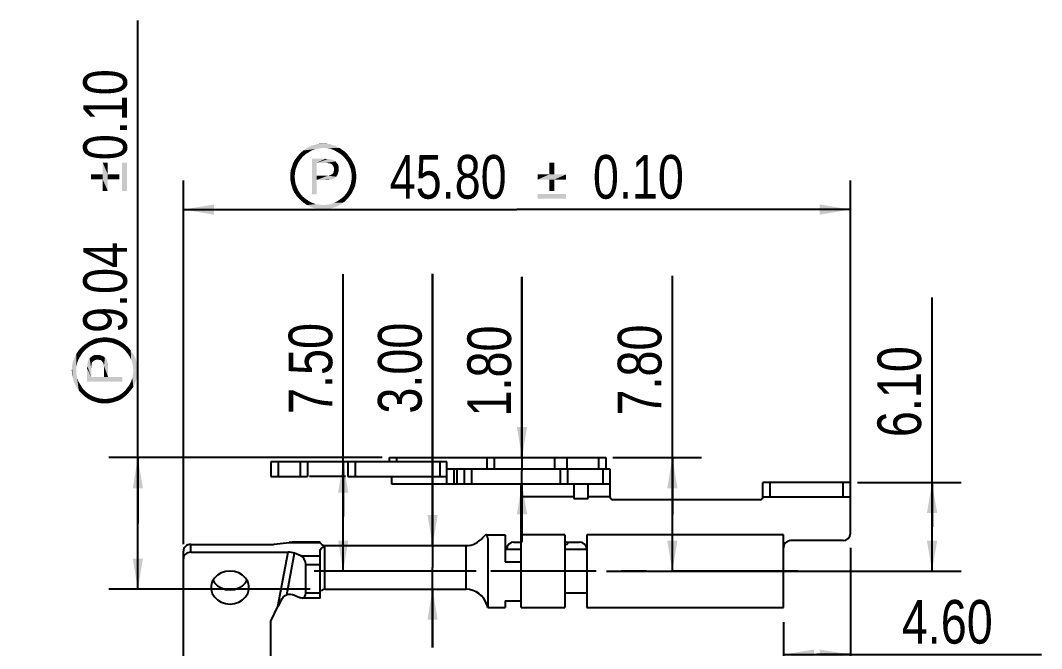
# Model space of a CAD drawing. Header units: millimetres. Extents: x 0 to 420, y 0 to 297.
# Drawn here: x 172.6 to 242.8, y 150.4 to 193.6 of the extents above; entities that cross this region are included whole.
import ezdxf
from ezdxf.enums import TextEntityAlignment as Align

# ---------------------------------------------------------------- set-up
doc = ezdxf.new("R2010")
doc.units = ezdxf.units.MM
doc.header["$LTSCALE"] = 23.1
doc.linetypes.add('CENTER', pattern=[0.6, 0.375, -0.075, 0.075, -0.075])
doc.layers.get('0').update_dxf_attribs({"linetype": 'CONTINUOUS'})
doc.layers.add('02___PRT_ALL_AXES', color=7, linetype='CONTINUOUS')
doc.layers.add('ASSEM_MEM', color=7, linetype='CONTINUOUS')
doc.styles.get("Standard").update_dxf_attribs({"font": 'txt', "width": 0.8})
doc.dimstyles.new('DIMSTYLE_2', dxfattribs={"dimtxt": 3, "dimasz": 2.1, "dimexe": 2, "dimexo": 1, "dimgap": 0.75, "dimtad": 1, "dimzin": 0, "dimdsep": 46, "dimtxsty": 'STANDARD', "dimblk": '_FILLED', "dimblk1": '_FILLED', "dimblk2": '_FILLED', "dimcen": 0.09, "dimazin": 0, "dimtp": 0.01, "dimtm": 0.01, "dimtfac": 1, "dimtofl": 0, "dimtmove": 0, "dimatfit": 3, "dimldrblk": '_FILLED', "dimfxl": 1, "dimtolj": 1, "dimtzin": 0, "dimarcsym": 0})
doc.dimstyles.new('DIMSTYLE_3', dxfattribs={"dimtxt": 3, "dimasz": 2.1, "dimexe": 2, "dimexo": 1, "dimgap": 0.75, "dimtad": 1, "dimzin": 0, "dimdsep": 46, "dimtxsty": 'STANDARD', "dimblk": '_FILLED', "dimblk1": '_FILLED', "dimblk2": '_FILLED', "dimcen": 0.09, "dimazin": 0, "dimtol": 1, "dimtp": 0.1, "dimtm": 0.1, "dimtfac": 1, "dimtofl": 0, "dimtmove": 0, "dimatfit": 3, "dimldrblk": '_FILLED', "dimfxl": 1, "dimtolj": 1, "dimtzin": 0, "dimarcsym": 0})
doc.dimstyles.new('DIMSTYLE_7', dxfattribs={"dimtxt": 3, "dimasz": 2.1, "dimexe": 2, "dimexo": 1, "dimgap": 1.5, "dimtad": 0, "dimtih": 1, "dimtoh": 1, "dimdec": 1, "dimzin": 0, "dimdsep": 46, "dimtxsty": 'STANDARD', "dimblk": '_FILLED', "dimblk1": '_FILLED', "dimblk2": '_FILLED', "dimcen": 0.09, "dimazin": 0, "dimtp": 0.5, "dimtm": 0.5, "dimtfac": 1, "dimtdec": 1, "dimtofl": 0, "dimtmove": 0, "dimatfit": 3, "dimldrblk": '_FILLED', "dimfxl": 1, "dimtolj": 1, "dimtzin": 0, "dimarcsym": 0})

# ---------------------------------------------------------------- blocks, each defined once
blk = doc.blocks.new('_FILLED')
at = {"color": 0, "linetype": 'BYBLOCK'}
blk.add_solid([(0, 0), (-1, 0.167), (-1, -0.167)], dxfattribs=at)
blk = doc.blocks.new('*D11')
at = {"color": 7, "linetype": 'CONTINUOUS'}
for p, q in [((229.638, 157.341), (229.638, 148.011)), ((225.038, 152.241), (225.038, 148.011)), ((225.038, 150.011), (227.338, 150.011)), ((229.638, 150.011), (227.338, 150.011)), ((227.338, 150.011), (242.771, 150.011))]:
    blk.add_line(p, q, dxfattribs=at)
at = {"color": 7, "linetype": 'CONTINUOUS', "xscale": 2.1, "yscale": 2.1, "zscale": 2.1, "rotation": 180}
blk.add_blockref('_FILLED', (225.038, 150.011), dxfattribs=at)
at = {"color": 7, "linetype": 'CONTINUOUS', "xscale": 2.1, "yscale": 2.1, "zscale": 2.1}
blk.add_blockref('_FILLED', (229.638, 150.011), dxfattribs=at)
at = {"color": 7, "linetype": 'CONTINUOUS', "insert": (233.171, 153.761), "char_height": 3, "width": 9.6, "attachment_point": 1, "line_spacing_factor": 0.9}
blk.add_mtext('4.60', dxfattribs=at)
blk = doc.blocks.new('*D12')
at = {"color": 7, "linetype": 'CONTINUOUS'}
for p, q in [((235.249, 158.791), (235.249, 174.545)), ((230.138, 161.841), (237.249, 161.841)), ((235.249, 161.841), (235.249, 158.791)), ((235.249, 155.741), (235.249, 158.791)), ((215.074, 155.741), (237.249, 155.741))]:
    blk.add_line(p, q, dxfattribs=at)
at = {"color": 7, "linetype": 'CONTINUOUS', "xscale": 2.1, "yscale": 2.1, "zscale": 2.1}
for p, rotation in [((235.249, 161.841), 90), ((235.249, 155.741), 270)]:
    blk.add_blockref('_FILLED', p, dxfattribs=dict(at, rotation=rotation))
at = {"color": 7, "linetype": 'CONTINUOUS', "insert": (231.499, 164.945), "char_height": 3, "width": 9.6, "attachment_point": 1, "rotation": 90, "line_spacing_factor": 0.9}
blk.add_mtext('6.10', dxfattribs=at)
blk = doc.blocks.new('*D13')
at = {"color": 7, "linetype": 'CONTINUOUS'}
for p, q in [((217.415, 159.641), (217.415, 176.031)), ((213.338, 163.541), (219.415, 163.541)), ((217.415, 163.541), (217.415, 159.641)), ((217.415, 155.741), (217.415, 159.641)), ((212.883, 155.741), (219.415, 155.741))]:
    blk.add_line(p, q, dxfattribs=at)
at = {"color": 7, "linetype": 'CONTINUOUS', "xscale": 2.1, "yscale": 2.1, "zscale": 2.1}
for p, rotation in [((217.415, 163.541), 90), ((217.415, 155.741), 270)]:
    blk.add_blockref('_FILLED', p, dxfattribs=dict(at, rotation=rotation))
at = {"color": 7, "linetype": 'CONTINUOUS', "insert": (213.665, 166.431), "char_height": 3, "width": 9.6, "attachment_point": 1, "rotation": 90, "line_spacing_factor": 0.9}
blk.add_mtext('7.80', dxfattribs=at)
blk = doc.blocks.new('*D14')
at = {"color": 7, "linetype": 'CONTINUOUS'}
for p, q in [((207.089, 163.541), (207.089, 175.966)), ((207.089, 175.966), (207.089, 162.641)), ((207.089, 157.741), (207.089, 162.641)), ((205.089, 161.741), (207.838, 161.741)), ((207.089, 161.741), (207.089, 157.741))]:
    blk.add_line(p, q, dxfattribs=at)
at = {"color": 7, "linetype": 'CONTINUOUS', "xscale": 2.1, "yscale": 2.1, "zscale": 2.1}
for p, rotation in [((207.089, 163.541), 270), ((207.089, 161.741), 90)]:
    blk.add_blockref('_FILLED', p, dxfattribs=dict(at, rotation=rotation))
at = {"color": 7, "linetype": 'CONTINUOUS', "insert": (203.339, 166.366), "char_height": 3, "width": 9.6, "attachment_point": 1, "rotation": 90, "line_spacing_factor": 0.9}
blk.add_mtext('1.80', dxfattribs=at)
blk = doc.blocks.new('*D15')
at = {"color": 7, "linetype": 'CONTINUOUS'}
for p, q in [((200.949, 157.499), (200.949, 176.161)), ((200.949, 176.161), (200.949, 155.999)), ((200.949, 150.499), (200.949, 155.999)), ((200.949, 154.499), (200.949, 150.499))]:
    blk.add_line(p, q, dxfattribs=at)
at = {"color": 7, "linetype": 'CONTINUOUS', "xscale": 2.1, "yscale": 2.1, "zscale": 2.1}
for p, rotation in [((200.949, 157.499), 270), ((200.949, 154.499), 90)]:
    blk.add_blockref('_FILLED', p, dxfattribs=dict(at, rotation=rotation))
at = {"color": 7, "linetype": 'CONTINUOUS', "insert": (197.199, 166.561), "char_height": 3, "width": 9.6, "attachment_point": 1, "rotation": 90, "line_spacing_factor": 0.9}
blk.add_mtext('3.00', dxfattribs=at)
blk = doc.blocks.new('*D16')
at = {"color": 7, "linetype": 'CONTINUOUS'}
for p, q in [((194.809, 159.491), (194.809, 176.14)), ((194.809, 163.241), (194.809, 159.491)), ((194.809, 155.741), (194.809, 159.491)), ((203.938, 155.741), (192.809, 155.741))]:
    blk.add_line(p, q, dxfattribs=at)
at = {"color": 7, "linetype": 'CONTINUOUS', "xscale": 2.1, "yscale": 2.1, "zscale": 2.1}
for p, rotation in [((194.809, 163.241), 90), ((194.809, 155.741), 270)]:
    blk.add_blockref('_FILLED', p, dxfattribs=dict(at, rotation=rotation))
at = {"color": 7, "linetype": 'CONTINUOUS', "insert": (191.059, 166.54), "char_height": 3, "width": 9.6, "attachment_point": 1, "rotation": 90, "line_spacing_factor": 0.9}
blk.add_mtext('7.50', dxfattribs=at)
blk = doc.blocks.new('*D17')
at = {"color": 7, "linetype": 'CONTINUOUS'}
for p, q in [((180.707, 159.02), (180.707, 193.569)), ((197.488, 163.541), (178.707, 163.541)), ((180.707, 163.541), (180.707, 159.02)), ((180.707, 154.499), (180.707, 159.02)), ((192.538, 154.499), (178.707, 154.499))]:
    blk.add_line(p, q, dxfattribs=at)
at = {"color": 7, "linetype": 'CONTINUOUS', "xscale": 2.1, "yscale": 2.1, "zscale": 2.1}
for p, rotation in [((180.707, 163.541), 90), ((180.707, 154.499), 270)]:
    blk.add_blockref('_FILLED', p, dxfattribs=dict(at, rotation=rotation))
at = {"color": 7, "linetype": 'CONTINUOUS', "width": 0.8}
for s, p in [('0.10', (179.957, 183.969)), ('9.04', (179.957, 172.105))]:
    blk.add_text(s, height=3, rotation=90, dxfattribs=at).set_placement(p)
blk = doc.blocks.new('*D18')
at = {"color": 7, "linetype": 'CONTINUOUS'}
for p, q in [((183.838, 157.589), (183.838, 182.577)), ((229.638, 161.841), (229.638, 182.577)), ((183.838, 180.577), (206.738, 180.577)), ((229.638, 180.577), (206.738, 180.577))]:
    blk.add_line(p, q, dxfattribs=at)
at = {"color": 7, "linetype": 'CONTINUOUS', "xscale": 2.1, "yscale": 2.1, "zscale": 2.1, "rotation": 180}
blk.add_blockref('_FILLED', (183.838, 180.577), dxfattribs=at)
at = {"color": 7, "linetype": 'CONTINUOUS', "xscale": 2.1, "yscale": 2.1, "zscale": 2.1}
blk.add_blockref('_FILLED', (229.638, 180.577), dxfattribs=at)
at = {"color": 7, "linetype": 'CONTINUOUS', "width": 0.8}
for s, p in [('45.80', (202.019, 181.327)), ('0.10', (215.083, 181.327))]:
    blk.add_text(s, height=3, dxfattribs=at).set_placement(p, align=Align.CENTER)
blk = doc.blocks.new('*D33')
at = {"color": 7, "linetype": 'CONTINUOUS'}
for p, q in [((76.579, 162.241), (121.887, 162.241)), ((56.964, 135.196), (55.6, 130.108)), ((55.6, 130.108), (49.283, 106.529))]:
    blk.add_line(p, q, dxfattribs=at)
for start, end in [(-29.78263, 0), (255, 318.82514)]:
    blk.add_arc((64.21, 162.241), 55.676, start, end, dxfattribs=at)
for points in [[(120.197, 160.134), (119.887, 162.241), (119.497, 160.147)], [(51.923, 108.296), (49.8, 108.461), (51.754, 107.616)]]:
    blk.add_solid(points, dxfattribs=at)
at = {"color": 7, "linetype": 'CONTINUOUS', "insert": (109.663, 131.585), "char_height": 3, "width": 145.14066, "attachment_point": 2, "line_spacing_factor": 0.9}
blk.add_mtext('HIINGE FINISHED PRODUCTS ANGLE IS 105{\\ftxt;\\W0.0001;\\H0.0001;\\~}{\\ftxt;\\W1.304029304;\\H3.0; }{\\ftxt;\\W0.0001;\\H0.0001;\\~}3{\\ftxt;\\W0.0001;\\H0.0001;\\~}{\\ftxt;\\W0.5494505495;\\H3.0; }{\\ftxt;\\W0.0001;\\H0.0001;\\~}', dxfattribs=at)

msp = doc.modelspace()

# ---------------------------------------------------------------- linework, layer by layer
at = {"color": 7, "linetype": 'CONTINUOUS'}
for points in [[(192.245, 184.392), (191.654, 184.217), (191.851, 184.436)], [(192.464, 184.524), (191.851, 184.436), (192.07, 184.633)], [(191.851, 184.436), (192.464, 184.524), (192.245, 184.392)], [(193.187, 184.786), (192.07, 184.633), (192.311, 184.808)], [(193.187, 184.786), (192.924, 184.743), (192.07, 184.633)], [(192.924, 184.743), (192.683, 184.655), (192.07, 184.633)], [(192.07, 184.633), (192.683, 184.655), (192.464, 184.524)], [(194.435, 184.874), (192.311, 184.808), (192.442, 184.874)], [(193.45, 184.808), (192.311, 184.808), (194.435, 184.874)], [(192.311, 184.808), (193.45, 184.808), (193.187, 184.786)], [(194.304, 184.94), (192.442, 184.874), (192.574, 184.94)], [(192.442, 184.874), (194.304, 184.94), (194.435, 184.874)], [(194.172, 184.984), (192.574, 184.94), (192.705, 184.984)], [(192.574, 184.94), (194.172, 184.984), (194.304, 184.94)], [(194.041, 185.027), (192.705, 184.984), (192.858, 185.027)], [(192.705, 184.984), (194.041, 185.027), (194.172, 184.984)], [(193.888, 185.071), (192.858, 185.027), (192.99, 185.071)], [(192.858, 185.027), (193.888, 185.071), (194.041, 185.027)], [(193.603, 185.093), (193.734, 185.093), (192.99, 185.071)], [(193.296, 185.093), (193.603, 185.093), (192.99, 185.071)], [(193.296, 185.093), (192.99, 185.071), (193.143, 185.093)], [(192.99, 185.071), (193.734, 185.093), (193.888, 185.071)], [(193.296, 185.093), (193.45, 185.115), (193.603, 185.093)], [(193.45, 184.808), (194.435, 184.874), (194.566, 184.808)], [(194.566, 184.808), (193.712, 184.786), (193.45, 184.808)], [(193.953, 184.743), (193.712, 184.786), (194.566, 184.808)], [(194.194, 184.655), (193.953, 184.743), (194.566, 184.808)], [(194.194, 184.655), (194.566, 184.808), (194.829, 184.633)], [(194.829, 184.633), (194.413, 184.524), (194.194, 184.655)], [(194.413, 184.524), (194.829, 184.633), (195.048, 184.436)], [(195.048, 184.436), (194.632, 184.392), (194.413, 184.524)], [(194.829, 184.217), (194.632, 184.392), (195.048, 184.436)], [(194.829, 184.217), (195.048, 184.436), (195.223, 184.217)], [(178.293, 182.997), (178.293, 183.808), (178.643, 181.859)], [(178.643, 182.647), (178.643, 181.859), (178.293, 183.808)], [(178.643, 182.997), (178.643, 182.647), (178.293, 183.808)], [(178.643, 182.997), (178.293, 183.808), (178.643, 183.808)], [(179.629, 183.808), (179.957, 181.859), (179.629, 181.859)], [(179.957, 181.859), (179.629, 183.808), (179.957, 183.808)], [(191.742, 183.823), (191.347, 183.713), (191.413, 183.845)], [(191.347, 183.713), (191.742, 183.823), (191.632, 183.582)], [(191.413, 183.845), (191.479, 183.976), (191.895, 184.042)], [(191.413, 183.845), (191.895, 184.042), (191.742, 183.823)], [(192.048, 184.217), (191.895, 184.042), (191.479, 183.976)], [(192.048, 184.217), (191.479, 183.976), (191.654, 184.217)], [(191.654, 184.217), (192.245, 184.392), (192.048, 184.217)], [(192.661, 184.064), (193.581, 184.064), (192.99, 183.779)], [(192.99, 183.779), (192.661, 181.633), (192.661, 184.064)], [(192.99, 183.779), (192.99, 182.903), (192.661, 181.633)], [(193.581, 184.064), (193.734, 184.042), (192.99, 183.779)], [(193.866, 184.042), (193.975, 184.02), (192.99, 183.779)], [(193.734, 184.042), (193.866, 184.042), (192.99, 183.779)], [(193.975, 184.02), (194.085, 183.998), (192.99, 183.779)], [(194.085, 183.998), (194.172, 183.954), (192.99, 183.779)], [(194.172, 183.954), (194.282, 183.889), (192.99, 183.779)], [(193.603, 183.779), (192.99, 183.779), (194.282, 183.889)], [(193.712, 183.779), (193.603, 183.779), (194.282, 183.889)], [(193.712, 183.779), (194.282, 183.889), (194.369, 183.779)], [(194.369, 183.779), (193.8, 183.757), (193.712, 183.779)], [(193.931, 183.735), (193.8, 183.757), (194.369, 183.779)], [(193.997, 183.713), (193.931, 183.735), (194.369, 183.779)], [(194.041, 183.67), (193.997, 183.713), (194.369, 183.779)], [(194.041, 183.67), (194.369, 183.779), (194.457, 183.67)], [(195.223, 184.217), (194.983, 184.042), (194.829, 184.217)], [(194.983, 184.042), (195.223, 184.217), (195.399, 183.976)], [(195.399, 183.976), (195.136, 183.823), (194.983, 184.042)], [(195.399, 183.976), (195.464, 183.845), (195.136, 183.823)], [(195.136, 183.823), (195.464, 183.845), (195.53, 183.713)], [(195.53, 183.713), (195.245, 183.582), (195.136, 183.823)], [(209.311, 183.801), (208.961, 182.991), (208.961, 183.801)], [(208.961, 182.991), (209.311, 183.801), (209.311, 182.991)], [(191.501, 183.1), (191.172, 182.991), (191.194, 183.144)], [(191.172, 182.838), (191.172, 182.991), (191.501, 183.1)], [(191.172, 182.838), (191.501, 183.1), (191.479, 182.838)], [(191.194, 183.144), (191.216, 183.297), (191.545, 183.341)], [(191.194, 183.144), (191.545, 183.341), (191.501, 183.1)], [(191.545, 183.341), (191.216, 183.297), (191.26, 183.429)], [(191.26, 183.429), (191.304, 183.56), (191.632, 183.582)], [(191.26, 183.429), (191.632, 183.582), (191.545, 183.341)], [(191.632, 183.582), (191.304, 183.56), (191.347, 183.713)], [(193.953, 182.947), (194.041, 183.013), (194.457, 183.078)], [(193.953, 182.947), (194.457, 183.078), (194.413, 182.947)], [(194.457, 183.67), (194.107, 183.604), (194.041, 183.67)], [(194.041, 183.013), (194.107, 183.057), (194.457, 183.078)], [(194.15, 183.516), (194.107, 183.604), (194.457, 183.67)], [(194.457, 183.078), (194.107, 183.057), (194.15, 183.144)], [(194.15, 183.516), (194.457, 183.67), (194.501, 183.516)], [(194.501, 183.516), (194.172, 183.451), (194.15, 183.516)], [(194.501, 183.21), (194.15, 183.144), (194.172, 183.254)], [(194.15, 183.144), (194.501, 183.21), (194.457, 183.078)], [(194.172, 183.363), (194.172, 183.451), (194.501, 183.516)], [(194.172, 183.363), (194.501, 183.516), (194.501, 183.363)], [(194.501, 183.363), (194.172, 183.254), (194.172, 183.363)], [(194.172, 183.254), (194.501, 183.363), (194.501, 183.21)], [(195.245, 183.582), (195.53, 183.713), (195.596, 183.56)], [(195.596, 183.56), (195.333, 183.341), (195.245, 183.582)], [(195.596, 183.56), (195.639, 183.429), (195.333, 183.341)], [(195.333, 183.341), (195.639, 183.429), (195.661, 183.297)], [(195.661, 183.297), (195.377, 183.1), (195.333, 183.341)], [(195.661, 183.297), (195.683, 183.144), (195.377, 183.1)], [(195.377, 183.1), (195.683, 183.144), (195.705, 182.991)], [(195.705, 182.991), (195.399, 182.838), (195.377, 183.1)], [(177.483, 182.997), (178.293, 182.647), (177.483, 182.647)], [(178.293, 182.647), (177.483, 182.997), (178.293, 182.997)], [(178.293, 182.647), (178.293, 182.997), (178.643, 181.859)], [(178.293, 182.647), (178.643, 181.859), (178.293, 181.859)], [(178.643, 182.997), (179.431, 182.647), (178.643, 182.647)], [(179.431, 182.647), (178.643, 182.997), (179.431, 182.997)], [(191.479, 182.838), (191.194, 182.531), (191.172, 182.838)], [(191.479, 182.838), (191.501, 182.575), (191.194, 182.531)], [(191.194, 182.531), (191.501, 182.575), (191.545, 182.334)], [(191.545, 182.334), (191.26, 182.246), (191.194, 182.531)], [(191.26, 182.246), (191.545, 182.334), (191.632, 182.093)], [(192.99, 182.903), (192.99, 182.619), (192.661, 181.633)], [(192.661, 181.633), (192.99, 182.619), (192.99, 181.633)], [(193.756, 182.903), (194.326, 182.838), (192.99, 182.619)], [(193.603, 182.903), (193.756, 182.903), (192.99, 182.619)], [(192.99, 182.903), (193.603, 182.903), (192.99, 182.619)], [(194.326, 182.838), (194.26, 182.772), (192.99, 182.619)], [(194.26, 182.772), (194.194, 182.728), (192.99, 182.619)], [(194.194, 182.728), (194.107, 182.684), (192.99, 182.619)], [(194.107, 182.684), (194.019, 182.662), (192.99, 182.619)], [(194.019, 182.662), (193.931, 182.64), (192.99, 182.619)], [(193.603, 182.619), (192.99, 182.619), (193.931, 182.64)], [(193.734, 182.619), (193.603, 182.619), (193.931, 182.64)], [(193.734, 182.619), (193.931, 182.64), (193.844, 182.619)], [(193.756, 182.903), (193.866, 182.925), (194.413, 182.947)], [(193.756, 182.903), (194.413, 182.947), (194.326, 182.838)], [(194.413, 182.947), (193.866, 182.925), (193.953, 182.947)], [(195.639, 182.246), (195.245, 182.093), (195.333, 182.334)], [(195.683, 182.531), (195.333, 182.334), (195.377, 182.575)], [(195.683, 182.531), (195.661, 182.4), (195.333, 182.334)], [(195.333, 182.334), (195.661, 182.4), (195.639, 182.246)], [(195.705, 182.838), (195.705, 182.684), (195.377, 182.575)], [(195.705, 182.838), (195.377, 182.575), (195.399, 182.838)], [(195.377, 182.575), (195.705, 182.684), (195.683, 182.531)], [(195.399, 182.838), (195.705, 182.991), (195.705, 182.838)], [(209.311, 182.991), (210.122, 182.991), (208.173, 182.64)], [(208.961, 182.991), (209.311, 182.991), (208.173, 182.64)], [(208.961, 182.991), (208.173, 182.64), (208.173, 182.991)], [(208.961, 182.64), (208.173, 182.64), (210.122, 182.991)], [(209.311, 182.64), (208.961, 182.64), (210.122, 182.991)], [(209.311, 182.64), (208.961, 181.852), (208.961, 182.64)], [(208.961, 181.852), (209.311, 182.64), (209.311, 181.852)], [(209.311, 182.64), (210.122, 182.991), (210.122, 182.64)], [(191.632, 182.093), (191.347, 181.962), (191.26, 182.246)], [(191.347, 181.962), (191.632, 182.093), (191.742, 181.852)], [(191.742, 181.852), (191.479, 181.699), (191.347, 181.962)], [(191.479, 181.699), (191.742, 181.852), (191.895, 181.633)], [(191.895, 181.633), (191.654, 181.458), (191.479, 181.699)], [(191.654, 181.458), (191.895, 181.633), (192.048, 181.458)], [(194.829, 181.458), (194.983, 181.633), (195.399, 181.699)], [(194.829, 181.458), (195.399, 181.699), (195.223, 181.458)], [(195.464, 181.83), (194.983, 181.633), (195.136, 181.852)], [(195.464, 181.83), (195.399, 181.699), (194.983, 181.633)], [(195.53, 181.962), (195.136, 181.852), (195.245, 182.093)], [(195.136, 181.852), (195.53, 181.962), (195.464, 181.83)], [(195.639, 182.246), (195.596, 182.115), (195.245, 182.093)], [(195.245, 182.093), (195.596, 182.115), (195.53, 181.962)], [(210.122, 181.655), (208.173, 181.327), (208.173, 181.655)], [(208.173, 181.327), (210.122, 181.655), (210.122, 181.327)], [(192.048, 181.458), (191.851, 181.261), (191.654, 181.458)], [(192.048, 181.458), (192.245, 181.305), (191.851, 181.261)], [(191.851, 181.261), (192.245, 181.305), (192.464, 181.151)], [(192.464, 181.151), (192.07, 181.064), (191.851, 181.261)], [(192.07, 181.064), (192.464, 181.151), (192.683, 181.042)], [(192.683, 181.042), (192.311, 180.889), (192.07, 181.064)], [(192.683, 181.042), (192.924, 180.954), (192.311, 180.889)], [(192.924, 180.954), (193.187, 180.911), (192.311, 180.889)], [(193.712, 180.911), (193.953, 180.954), (194.829, 181.064)], [(193.712, 180.911), (194.829, 181.064), (194.566, 180.889)], [(193.953, 180.954), (194.194, 181.042), (194.829, 181.064)], [(194.829, 181.064), (194.194, 181.042), (194.413, 181.151)], [(195.048, 181.261), (194.413, 181.151), (194.632, 181.305)], [(194.413, 181.151), (195.048, 181.261), (194.829, 181.064)], [(195.223, 181.458), (194.632, 181.305), (194.829, 181.458)], [(194.632, 181.305), (195.223, 181.458), (195.048, 181.261)], [(192.311, 180.889), (193.187, 180.911), (193.45, 180.889)], [(193.45, 180.889), (192.442, 180.823), (192.311, 180.889)], [(193.45, 180.889), (194.566, 180.889), (192.442, 180.823)], [(192.442, 180.823), (194.566, 180.889), (194.435, 180.823)], [(194.435, 180.823), (192.574, 180.757), (192.442, 180.823)], [(192.574, 180.757), (194.435, 180.823), (194.304, 180.757)], [(194.304, 180.757), (192.705, 180.713), (192.574, 180.757)], [(192.705, 180.713), (194.304, 180.757), (194.172, 180.713)], [(194.172, 180.713), (192.858, 180.67), (192.705, 180.713)], [(192.858, 180.67), (194.172, 180.713), (194.041, 180.67)], [(194.041, 180.67), (192.99, 180.626), (192.858, 180.67)], [(192.99, 180.626), (194.041, 180.67), (193.888, 180.626)], [(193.888, 180.626), (193.143, 180.604), (192.99, 180.626)], [(193.296, 180.604), (193.143, 180.604), (193.888, 180.626)], [(193.603, 180.604), (193.296, 180.604), (193.888, 180.626)], [(193.603, 180.604), (193.45, 180.582), (193.296, 180.604)], [(194.566, 180.889), (193.45, 180.889), (193.712, 180.911)], [(193.603, 180.604), (193.888, 180.626), (193.734, 180.604)], [(176.76, 170.499), (176.65, 170.915), (176.847, 171.134)], [(176.847, 171.134), (176.891, 170.718), (176.76, 170.499)], [(177.066, 170.915), (176.847, 171.134), (177.066, 171.309)], [(177.066, 170.915), (176.891, 170.718), (176.847, 171.134)], [(177.242, 171.068), (177.066, 171.309), (177.307, 171.485)], [(177.066, 171.309), (177.242, 171.068), (177.066, 170.915)], [(177.307, 171.485), (177.461, 171.222), (177.242, 171.068)], [(177.307, 171.485), (177.439, 171.55), (177.461, 171.222)], [(177.461, 171.222), (177.439, 171.55), (177.57, 171.616)], [(177.57, 171.616), (177.702, 171.331), (177.461, 171.222)], [(177.702, 171.331), (177.57, 171.616), (177.723, 171.682)], [(177.723, 171.682), (177.942, 171.419), (177.702, 171.331)], [(177.723, 171.682), (177.855, 171.725), (177.942, 171.419)], [(177.942, 171.419), (177.855, 171.725), (177.986, 171.747)], [(177.986, 171.747), (178.183, 171.463), (177.942, 171.419)], [(177.986, 171.747), (178.139, 171.769), (178.183, 171.463)], [(178.183, 171.463), (178.139, 171.769), (178.293, 171.791)], [(178.293, 171.791), (178.446, 171.485), (178.183, 171.463)], [(178.446, 171.485), (178.293, 171.791), (178.446, 171.791)], [(178.446, 171.791), (178.599, 171.791), (178.709, 171.463)], [(178.446, 171.791), (178.709, 171.463), (178.446, 171.485)], [(178.709, 171.463), (178.599, 171.791), (178.753, 171.769)], [(178.753, 171.769), (178.95, 171.419), (178.709, 171.463)], [(178.753, 171.769), (178.884, 171.747), (178.95, 171.419)], [(178.95, 171.419), (178.884, 171.747), (179.037, 171.725)], [(179.037, 171.725), (179.191, 171.331), (178.95, 171.419)], [(179.037, 171.725), (179.169, 171.682), (179.191, 171.331)], [(179.191, 171.331), (179.169, 171.682), (179.322, 171.616)], [(179.322, 171.616), (179.431, 171.222), (179.191, 171.331)], [(179.431, 171.222), (179.322, 171.616), (179.453, 171.55)], [(179.453, 171.55), (179.65, 171.068), (179.431, 171.222)], [(179.453, 171.55), (179.585, 171.485), (179.65, 171.068)], [(179.826, 170.915), (179.65, 171.068), (179.585, 171.485)], [(179.826, 170.915), (179.585, 171.485), (179.826, 171.309)], [(179.826, 171.309), (179.979, 170.718), (179.826, 170.915)], [(179.979, 170.718), (179.826, 171.309), (180.023, 171.134)], [(180.023, 171.134), (180.132, 170.499), (179.979, 170.718)], [(180.132, 170.499), (180.023, 171.134), (180.22, 170.915)], [(176.41, 168.528), (176.344, 170.39), (176.41, 170.521)], [(176.475, 169.536), (176.41, 170.521), (176.475, 170.652)], [(176.41, 170.521), (176.475, 168.397), (176.41, 168.528)], [(176.475, 169.536), (176.475, 168.397), (176.41, 170.521)], [(176.629, 170.28), (176.475, 170.652), (176.65, 170.915)], [(176.475, 170.652), (176.497, 169.798), (176.475, 169.536)], [(176.541, 170.039), (176.497, 169.798), (176.475, 170.652)], [(176.629, 170.28), (176.541, 170.039), (176.475, 170.652)], [(176.65, 170.915), (176.76, 170.499), (176.629, 170.28)], [(177.504, 169.798), (177.395, 170.368), (177.504, 170.455)], [(177.614, 170.127), (177.504, 170.455), (177.614, 170.543)], [(177.504, 170.455), (177.526, 169.886), (177.504, 169.798)], [(177.548, 170.017), (177.526, 169.886), (177.504, 170.455)], [(177.57, 170.083), (177.548, 170.017), (177.504, 170.455)], [(177.614, 170.127), (177.57, 170.083), (177.504, 170.455)], [(177.767, 170.236), (177.614, 170.543), (177.767, 170.587)], [(177.614, 170.543), (177.68, 170.193), (177.614, 170.127)], [(177.767, 170.236), (177.68, 170.193), (177.614, 170.543)], [(177.767, 170.587), (177.833, 170.258), (177.767, 170.236)], [(177.92, 170.258), (177.833, 170.258), (177.767, 170.587)], [(177.92, 170.258), (177.767, 170.587), (177.92, 170.587)], [(177.92, 170.587), (178.03, 170.258), (177.92, 170.258)], [(178.03, 170.258), (177.92, 170.587), (178.074, 170.587)], [(178.074, 170.587), (178.139, 170.236), (178.03, 170.258)], [(178.139, 170.236), (178.074, 170.587), (178.205, 170.543)], [(178.205, 170.543), (178.227, 170.193), (178.139, 170.236)], [(178.271, 170.127), (178.227, 170.193), (178.205, 170.543)], [(178.337, 170.039), (178.271, 170.127), (178.205, 170.543)], [(178.337, 170.039), (178.205, 170.543), (178.337, 170.499)], [(178.337, 170.499), (178.358, 169.952), (178.337, 170.039)], [(178.38, 169.842), (178.358, 169.952), (178.337, 170.499)], [(178.38, 169.842), (178.337, 170.499), (178.446, 170.412)], [(178.38, 169.842), (178.446, 170.412), (178.665, 169.076)], [(178.446, 170.412), (178.512, 170.346), (178.665, 169.076)], [(180.22, 170.915), (180.242, 170.28), (180.132, 170.499)], [(180.329, 170.039), (180.242, 170.28), (180.22, 170.915)], [(180.373, 169.798), (180.329, 170.039), (180.22, 170.915)], [(180.373, 169.798), (180.22, 170.915), (180.395, 170.652)], [(180.395, 170.652), (180.395, 169.536), (180.373, 169.798)], [(180.395, 169.536), (180.395, 170.652), (180.461, 168.528)], [(180.461, 168.528), (180.395, 170.652), (180.461, 170.521)], [(180.461, 170.521), (180.526, 168.66), (180.461, 168.528)], [(180.526, 168.66), (180.461, 170.521), (180.526, 170.39)], [(176.212, 169.076), (176.191, 169.82), (176.212, 169.974)], [(176.191, 169.689), (176.191, 169.82), (176.212, 169.076)], [(176.256, 168.944), (176.212, 169.974), (176.256, 170.127)], [(176.212, 169.974), (176.256, 168.944), (176.212, 169.076)], [(176.3, 168.791), (176.256, 170.127), (176.3, 170.258)], [(176.256, 170.127), (176.3, 168.791), (176.256, 168.944)], [(176.344, 168.66), (176.3, 170.258), (176.344, 170.39)], [(176.3, 170.258), (176.344, 168.66), (176.3, 168.791)], [(176.344, 170.39), (176.41, 168.528), (176.344, 168.66)], [(177.22, 169.667), (177.242, 169.82), (177.504, 169.076)], [(177.242, 169.952), (177.264, 170.061), (177.504, 169.076)], [(177.242, 169.82), (177.242, 169.952), (177.504, 169.076)], [(177.264, 170.061), (177.285, 170.171), (177.504, 169.076)], [(177.285, 170.171), (177.329, 170.258), (177.504, 169.076)], [(177.329, 170.258), (177.395, 170.368), (177.504, 169.076)], [(177.504, 169.689), (177.504, 169.076), (177.395, 170.368)], [(177.504, 169.798), (177.504, 169.689), (177.395, 170.368)], [(178.38, 169.689), (178.38, 169.842), (178.665, 169.076)], [(178.512, 170.346), (178.556, 170.28), (178.665, 169.076)], [(178.556, 170.28), (178.599, 170.193), (178.665, 169.076)], [(178.599, 170.193), (178.621, 170.105), (178.665, 169.076)], [(178.621, 170.105), (178.643, 170.017), (178.665, 169.076)], [(178.665, 169.689), (178.665, 169.076), (178.643, 170.017)], [(178.665, 169.82), (178.665, 169.689), (178.643, 170.017)], [(178.665, 169.82), (178.643, 170.017), (178.665, 169.93)], [(180.526, 170.39), (180.57, 168.791), (180.526, 168.66)], [(180.57, 168.791), (180.526, 170.39), (180.57, 170.258)], [(180.57, 170.258), (180.614, 168.944), (180.57, 168.791)], [(180.614, 168.944), (180.57, 170.258), (180.614, 170.127)], [(180.614, 170.127), (180.658, 169.076), (180.614, 168.944)], [(180.658, 169.076), (180.614, 170.127), (180.658, 169.974)], [(180.658, 169.974), (180.68, 169.229), (180.658, 169.076)], [(180.68, 169.382), (180.68, 169.229), (180.658, 169.974)], [(180.68, 169.689), (180.68, 169.382), (180.658, 169.974)], [(180.68, 169.689), (180.658, 169.974), (180.68, 169.82)], [(176.191, 169.382), (176.169, 169.536), (176.191, 169.689)], [(176.191, 169.382), (176.191, 169.689), (176.212, 169.076)], [(176.191, 169.382), (176.212, 169.076), (176.191, 169.229)], [(176.475, 168.397), (176.475, 169.536), (176.497, 169.273)], [(176.497, 169.273), (176.65, 168.156), (176.475, 168.397)], [(176.497, 169.273), (176.541, 169.01), (176.65, 168.156)], [(176.541, 169.01), (176.629, 168.769), (176.65, 168.156)], [(177.22, 168.747), (177.22, 169.667), (177.504, 169.076)], [(177.504, 169.076), (179.65, 168.747), (177.22, 168.747)], [(177.504, 169.076), (178.38, 169.076), (179.65, 168.747)], [(178.38, 169.076), (178.38, 169.689), (178.665, 169.076)], [(178.38, 169.076), (178.665, 169.076), (179.65, 168.747)], [(179.65, 168.747), (178.665, 169.076), (179.65, 169.076)], [(180.242, 168.769), (180.329, 169.01), (180.395, 168.397)], [(180.329, 169.01), (180.373, 169.273), (180.395, 168.397)], [(180.395, 168.397), (180.373, 169.273), (180.395, 169.536)], [(180.395, 169.536), (180.461, 168.528), (180.395, 168.397)], [(180.68, 169.689), (180.702, 169.536), (180.68, 169.382)], [(176.65, 168.156), (176.629, 168.769), (176.76, 168.55)], [(176.76, 168.55), (176.847, 167.937), (176.65, 168.156)], [(176.847, 167.937), (176.76, 168.55), (176.891, 168.331)], [(176.891, 168.331), (177.066, 167.74), (176.847, 167.937)], [(177.066, 167.74), (176.891, 168.331), (177.066, 168.134)], [(179.826, 168.134), (179.979, 168.331), (180.023, 167.937)], [(180.023, 167.937), (179.979, 168.331), (180.132, 168.55)], [(180.132, 168.55), (180.22, 168.156), (180.023, 167.937)], [(180.22, 168.156), (180.132, 168.55), (180.242, 168.769)], [(180.242, 168.769), (180.395, 168.397), (180.22, 168.156)], [(177.066, 168.134), (177.242, 167.981), (177.307, 167.565)], [(177.066, 168.134), (177.307, 167.565), (177.066, 167.74)], [(177.439, 167.499), (177.307, 167.565), (177.242, 167.981)], [(177.439, 167.499), (177.242, 167.981), (177.461, 167.828)], [(177.461, 167.828), (177.57, 167.433), (177.439, 167.499)], [(177.57, 167.433), (177.461, 167.828), (177.702, 167.718)], [(177.702, 167.718), (177.723, 167.39), (177.57, 167.433)], [(177.855, 167.346), (177.723, 167.39), (177.702, 167.718)], [(177.855, 167.346), (177.702, 167.718), (177.942, 167.631)], [(177.942, 167.631), (177.986, 167.302), (177.855, 167.346)], [(178.139, 167.28), (177.986, 167.302), (177.942, 167.631)], [(178.139, 167.28), (177.942, 167.631), (178.183, 167.587)], [(178.753, 167.28), (178.709, 167.587), (178.95, 167.631)], [(178.95, 167.631), (179.037, 167.346), (178.753, 167.28)], [(179.037, 167.346), (178.95, 167.631), (179.191, 167.718)], [(179.191, 167.718), (179.322, 167.433), (179.037, 167.346)], [(179.322, 167.433), (179.191, 167.718), (179.431, 167.828)], [(179.431, 167.828), (179.585, 167.565), (179.322, 167.433)], [(179.585, 167.565), (179.431, 167.828), (179.65, 167.981)], [(179.65, 167.981), (179.826, 167.74), (179.585, 167.565)], [(179.826, 167.74), (179.65, 167.981), (179.826, 168.134)], [(179.826, 168.134), (180.023, 167.937), (179.826, 167.74)], [(178.183, 167.587), (178.293, 167.258), (178.139, 167.28)], [(178.446, 167.258), (178.293, 167.258), (178.183, 167.587)], [(178.446, 167.258), (178.183, 167.587), (178.446, 167.565)], [(178.446, 167.565), (178.709, 167.587), (178.753, 167.28)], [(178.446, 167.565), (178.753, 167.28), (178.446, 167.258)]]:
    msp.add_solid(points, dxfattribs=at)
at = {"layer": '02___PRT_ALL_AXES', "color": 7, "linetype": 'CENTER'}
msp.add_line((226.038, 155.741), (204.938, 155.741), dxfattribs=at)
at = {"layer": 'ASSEM_MEM', "color": 7, "linetype": 'CONTINUOUS'}
for p, q in [((197.988, 163.241), (197.988, 163.541)), ((197.988, 163.541), (212.838, 163.541)), ((198.488, 163.241), (198.488, 163.541)), ((204.69, 162.741), (204.69, 163.541)), ((205.19, 162.741), (205.19, 163.541)), ((209.349, 162.741), (209.349, 163.541)), ((210.188, 162.741), (210.188, 163.541)), ((212.338, 163.541), (212.338, 162.741)), ((212.838, 163.541), (212.838, 162.741)), ((189.838, 163.241), (189.838, 162.241)), ((201.938, 163.241), (189.838, 163.241)), ((190.338, 163.241), (190.338, 162.241)), ((191.855, 163.241), (191.855, 162.241)), ((192.355, 163.241), (192.355, 162.241)), ((195.121, 163.241), (195.121, 162.241)), ((195.621, 163.241), (195.621, 162.241)), ((201.438, 163.241), (201.438, 162.241)), ((201.938, 161.741), (201.938, 163.241)), ((213.138, 162.741), (201.938, 162.741)), ((202.438, 161.741), (202.438, 162.741)), ((202.638, 161.741), (202.638, 162.741)), ((203.138, 161.741), (203.138, 162.741)), ((203.638, 161.741), (203.638, 162.741)), ((209.738, 161.741), (209.738, 162.741)), ((210.238, 161.741), (210.238, 162.741)), ((212.638, 162.741), (212.638, 161.741)), ((213.138, 160.841), (213.138, 162.741)), ((189.838, 162.241), (192.355, 162.241)), ((194.973, 162.241), (192.503, 162.241)), ((195.121, 162.241), (201.938, 162.241)), ((198.138, 162.241), (198.138, 161.741)), ((198.138, 161.741), (213.138, 161.741)), ((207.038, 153.241), (207.038, 161.741)), ((210.638, 161.741), (210.638, 160.741)), ((211.638, 160.741), (211.638, 161.741)), ((223.638, 160.841), (223.638, 161.841)), ((229.638, 161.841), (223.638, 161.841)), ((224.138, 160.841), (224.138, 161.841)), ((229.138, 160.841), (229.138, 161.841)), ((229.638, 158.341), (229.638, 161.841)), ((210.638, 160.841), (207.038, 160.841)), ((210.638, 160.741), (211.638, 160.741)), ((213.138, 160.841), (211.638, 160.841)), ((223.438, 160.641), (213.338, 160.641)), ((223.638, 160.841), (229.638, 160.841)), ((204.397, 158.046), (204.439, 158.096)), ((204.439, 158.096), (204.56, 158.213)), ((204.63, 158.241), (204.56, 158.213)), ((204.63, 158.241), (205.938, 158.241)), ((205.938, 158.24), (205.938, 156.388)), ((210.038, 158.241), (207.038, 158.241)), ((210.038, 158.241), (210.038, 153.241)), ((211.538, 158.241), (211.538, 153.241)), ((225.038, 158.241), (211.538, 158.241)), ((225.038, 153.241), (225.038, 158.241)), ((229.138, 157.841), (225.538, 157.841)), ((183.838, 136.162), (183.838, 157.123)), ((184.338, 157.039), (184.338, 157.573)), ((184.338, 157.573), (189.798, 157.573)), ((190.07, 157.588), (191.107, 157.707)), ((191.107, 157.707), (193.238, 157.707)), ((193.238, 157.724), (191.4, 157.724)), ((193.238, 153.886), (193.238, 157.191)), ((193.442, 157.505), (193.368, 157.552)), ((193.538, 157.448), (193.442, 157.505)), ((193.442, 157.391), (193.538, 157.448)), ((193.538, 154.499), (193.538, 157.499)), ((193.538, 157.499), (203.238, 157.499)), ((203.238, 157.499), (203.238, 154.499)), ((204.738, 157.776), (204.738, 153.252)), ((205.938, 157.241), (207.038, 157.241)), ((206.538, 157.741), (207.038, 157.741)), ((210.038, 157.741), (211.038, 157.741)), ((210.038, 157.241), (211.538, 157.241)), ((184.338, 157.039), (191.021, 157.039)), ((190.329, 153.307), (191.021, 157.039)), ((190.93, 154.122), (191.459, 156.977)), ((191.908, 156.801), (191.459, 156.977)), ((191.908, 156.801), (193.238, 156.801)), ((205.938, 156.388), (207.038, 156.388)), ((192.238, 154.257), (192.238, 156.189)), ((192.238, 156.189), (193.238, 156.189)), ((193.538, 154.499), (203.238, 154.499)), ((191.488, 154.068), (191.908, 153.903)), ((191.993, 153.887), (191.908, 153.903)), ((193.238, 153.886), (191.993, 153.886)), ((192.238, 154.257), (193.238, 154.257)), ((205.938, 153.693), (205.938, 153.241)), ((205.938, 153.693), (207.038, 153.693)), ((210.038, 154.241), (211.538, 154.241)), ((189.838, 152.312), (190.329, 153.307)), ((204.736, 153.241), (204.733, 153.245)), ((204.737, 153.241), (204.736, 153.241)), ((204.736, 153.241), (205.938, 153.241)), ((204.738, 153.252), (204.737, 153.241)), ((207.038, 153.241), (210.038, 153.241)), ((211.538, 153.241), (225.038, 153.241)), ((189.838, 141.667), (189.838, 152.312))]:
    msp.add_line(p, q, dxfattribs=at)
for points in [[(204.733, 157.977), (204.705, 158.158), (204.65, 158.237), (204.63, 158.241)], [(204.733, 157.977), (204.737, 157.883), (204.738, 157.776)], [(193.294, 157.611), (193.253, 157.66), (193.238, 157.706)], [(193.238, 157.191), (193.253, 157.237), (193.294, 157.286), (193.358, 157.337), (193.442, 157.391)], [(193.368, 157.552), (193.358, 157.559), (193.294, 157.611)], [(187.038, 155.751), (186.727, 155.718), (186.434, 155.621), (186.176, 155.466), (185.968, 155.261), (185.823, 155.019), (185.748, 154.753), (185.738, 154.616)], [(188.338, 154.616), (188.329, 154.753), (188.254, 155.019), (188.108, 155.261), (187.9, 155.466), (187.642, 155.621), (187.349, 155.718), (187.038, 155.751)], [(185.874, 155.104), (185.968, 154.947), (186.176, 154.742)], [(187.9, 154.742), (188.108, 154.947), (188.202, 155.104)], [(185.738, 154.616), (185.748, 154.479), (185.823, 154.214), (185.968, 153.972), (186.176, 153.767), (186.434, 153.611), (186.727, 153.514), (187.038, 153.481)], [(186.176, 154.742), (186.434, 154.587), (186.727, 154.49), (187.038, 154.457)], [(187.038, 154.457), (187.349, 154.49), (187.642, 154.587), (187.9, 154.742)], [(187.038, 153.481), (187.349, 153.514), (187.642, 153.611), (187.9, 153.767), (188.108, 153.972), (188.254, 154.214), (188.329, 154.479), (188.338, 154.616)], [(193.368, 154.446), (193.358, 154.44), (193.294, 154.388)], [(190.574, 153.797), (190.687, 153.962), (190.815, 154.071), (190.93, 154.122)], [(204.733, 153.245), (204.705, 153.331), (204.674, 153.435)]]:
    msp.add_lwpolyline(points, dxfattribs=at)
for centre, radius, start, end in [((213.338, 160.841), 0.2, 180, 270), ((223.438, 160.841), 0.2, 270, 360), ((203.238, 158.999), 1.5, 270, 320.55728), ((225.538, 157.341), 0.5, 90, 180), ((229.138, 158.341), 0.5, 270, 360), ((193.538, 157.799), 0.3, 235.44874, 270), ((206.538, 157.241), 0.5, 90, 180), ((210.538, 157.241), 0.5, 126.85153, 144), ((211.038, 157.241), 0.5, 0, 90), ((193.538, 154.199), 0.3, 90, 124.55126), ((203.238, 152.999), 1.5, 16.87079, 90)]:
    msp.add_arc(centre, radius, start, end, dxfattribs=at)
for centre, major_axis, ratio, start_param, end_param in [((184.338, 157.123), (0.5, 0), 0.900483, 1.570796, 3.141593), ((189.868, 157.707), (0.576, 0.017), 0.229807, -1.699674, -1.219125), ((191.107, 157.224), (1.129, 0.157), 0.420212, 1.250487, 1.512287), ((184.338, 156.589), (0.5, 0), 0.900483, 1.570796, 3.141593), ((191.042, 156.906), (0.507, -0.006), 0.263074, 0.606923, 1.614179), ((191.908, 156.318), (-0.138, 0.493), 0.608708, -2.001013, -0.430217), ((190.362, 153.239), (0.81, 1.645), 0.032211, 1.240827, 1.545872), ((191.488, 153.102), (0.8, -0.893), 0.671846, 2.214434, 2.806985), ((191.908, 154.386), (-0.138, 0.493), 0.608708, -3.310007, -2.001013)]:
    msp.add_ellipse(centre, major_axis=major_axis, ratio=ratio, start_param=start_param, end_param=end_param, dxfattribs=at)

# ---------------------------------------------------------------- dimensions: what is measured, and where the dimension line sits
at = {"color": 7, "linetype": 'CONTINUOUS'}
for base, p1, p2, angle, picture, middle in [((180.707, 154.499), (198.488, 163.541), (193.538, 154.499), 270, '*D17', (180.707, 182.837)), ((183.838, 180.577), (229.638, 160.841), (183.838, 156.589), 180, '*D18', (207.951, 180.577))]:
    dim = msp.add_linear_dim(base=base, p1=p1, p2=p2, angle=angle, text='{\\fSymbol_ASME;\\W1.0;Ⓟ}<>', dimstyle='DIMSTYLE_3', dxfattribs=at)
    dim.commit()
    dim.dimension.update_dxf_attribs({"geometry": picture, "text_midpoint": middle, "dimtype": 160})
for base, p1, p2, angle, picture, middle in [((194.809, 155.741), (195.388, 163.241), (204.938, 155.741), 270, '*D16', (194.809, 171.34)), ((200.949, 154.499), (203.238, 157.499), (203.238, 154.499), 270, '*D15', (200.949, 171.361)), ((217.415, 155.741), (212.338, 163.541), (211.883, 155.741), 270, '*D13', (217.415, 171.231)), ((207.089, 161.741), (204.988, 163.541), (204.089, 161.741), 270, '*D14', (207.089, 171.466)), ((235.249, 161.841), (214.074, 155.741), (229.138, 161.841), 90, '*D12', (235.249, 169.745)), ((225.038, 150.011), (229.638, 158.341), (225.038, 153.241), 180, '*D11', (237.971, 150.011))]:
    dim = msp.add_linear_dim(base=base, p1=p1, p2=p2, angle=angle, dimstyle='DIMSTYLE_2', dxfattribs=at)
    dim.commit()
    dim.dimension.update_dxf_attribs({"geometry": picture, "text_midpoint": middle, "dimtype": 160})
dim = msp.add_angular_dim_2l(base=(98.104, 118.069), line1=((57.367, 136.699), (57.222, 136.162)), line2=((75.022, 162.241), (75.579, 162.241)), text='HIINGE FINISHED PRODUCTS ANGLE IS 105{\\fSymbol_ASME;\\W1.0;°±}3{\\fSymbol_ASME;\\W1.0;°}', dimstyle='DIMSTYLE_7', dxfattribs=at)
dim.commit()
dim.dimension.update_dxf_attribs({"geometry": '*D33', "text_midpoint": (108.838, 130.085), "dimtype": 162})

doc.saveas('drawing.dxf')
